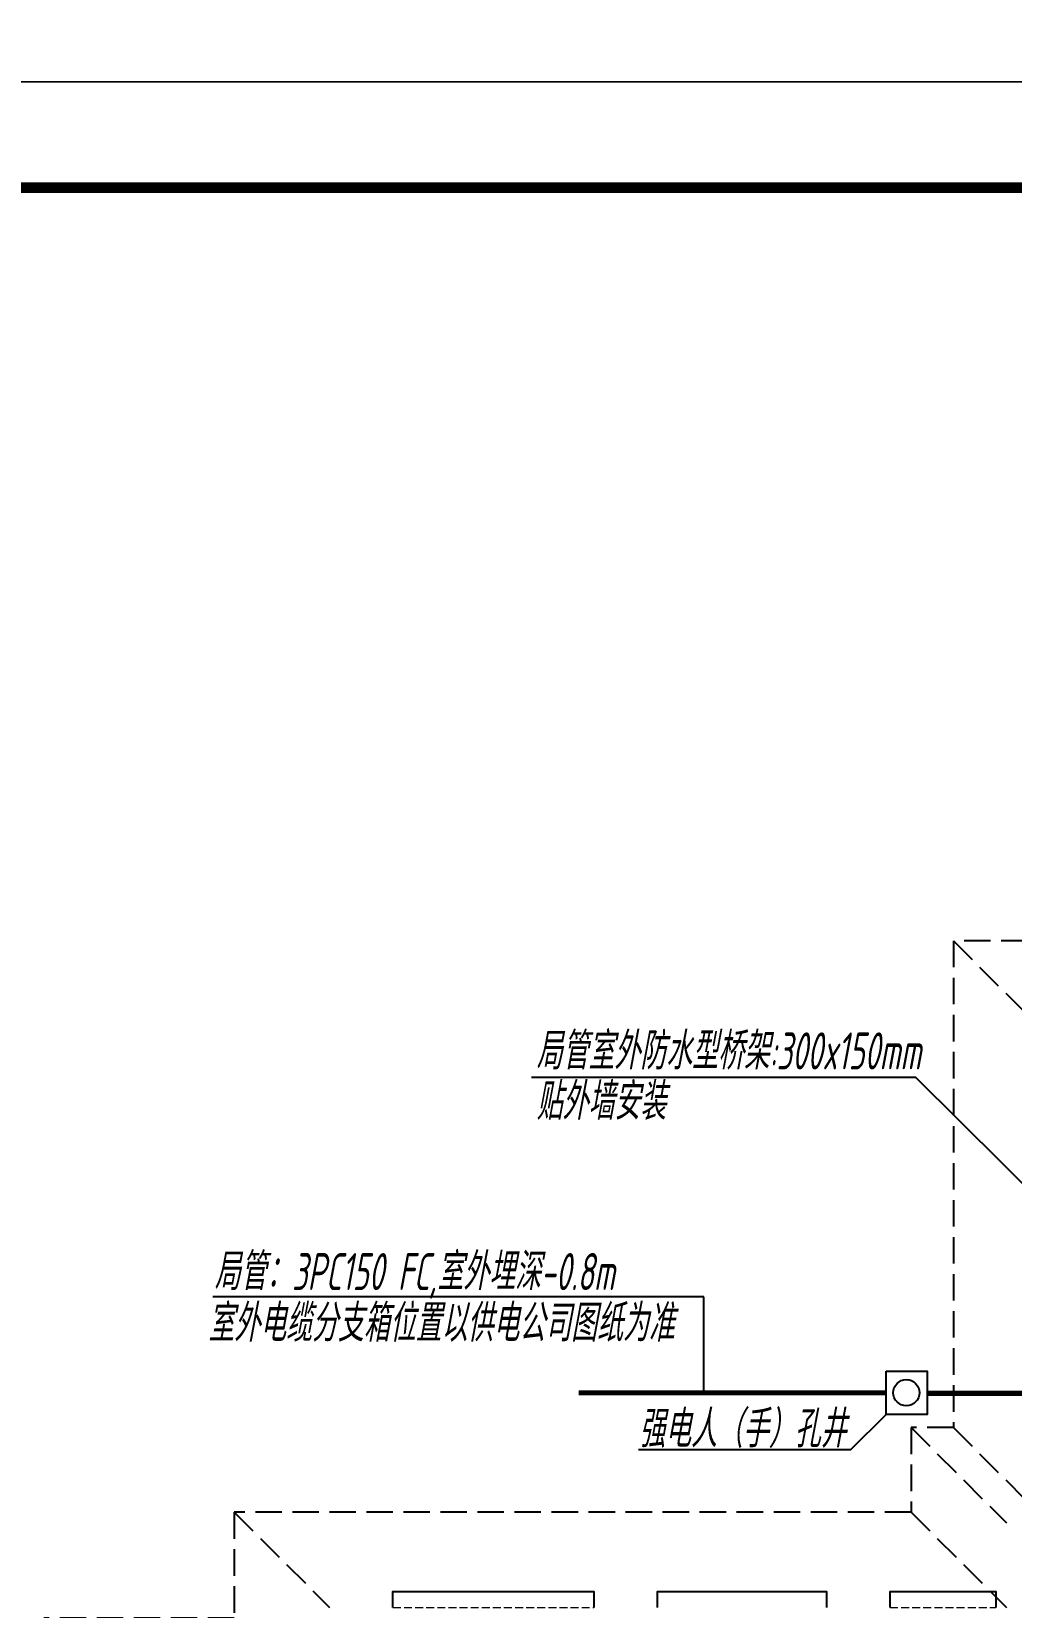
# Model space of a CAD drawing. Extents: x 2803505 to 5851001, y -1372902 to 24339.
# Drawn here: x 3643596 to 3652862, y -881872 to -866979 of the extents above; entities that cross this region are included whole.
import ezdxf

# ---------------------------------------------------------------- set-up
doc = ezdxf.new("R2010")
doc.units = 0
doc.header["$LTSCALE"] = 1000
doc.header["$MEASUREMENT"] = 0
doc.linetypes.add('DASH', pattern=[0.35, 0.25, -0.1])
doc.layers.get('0').update_dxf_attribs({"linetype": 'CONTINUOUS'})
for name, color, linetype in [('!!DIM-动力', 7, 'CONTINUOUS'), ('!!电气', 1, 'CONTINUOUS'), ('DIM-照明', 7, 'CONTINUOUS'), ('WIRE-动力', 7, 'CONTINUOUS'), ('卫生间', 6, 'CONTINUOUS'), ('看线', 185, 'CONTINUOUS')]:
    doc.layers.add(name, color=color, linetype=linetype)
doc.layers.add('图框', color=147, linetype='CONTINUOUS', lineweight=20)
doc.layers.add('平面-看线', color=252, linetype='CONTINUOUS', lineweight=15)
doc.styles.add('HZTXT', font='gbeitc.shx', dxfattribs={"width": 0.8, "height": 400, "bigfont": 'hztxt.shx'})

# ---------------------------------------------------------------- blocks, each defined once
blk = doc.blocks.new('A$C148B7D8E')
at = {"layer": '卫生间', "color": 252, "linetype": 'DASH'}
for p, q in [((7700, 15400), (8600, 14500)), ((7300, 10800), (8200, 9900)), ((7700, 10800), (8600, 9900)), ((900, 10000), (1800, 9100)), ((7300, 10000), (8200, 9100))]:
    blk.add_line(p, q, dxfattribs=at)
blk.add_lwpolyline([(16100, 14000), (16100, 15400), (7700, 15400), (7700, 10800), (7300, 10800), (7300, 10000), (900, 10000), (900, 9000), (-900, 9000), (-900, -900), (1750, -900), (1750, -2100), (23450, -2100), (23450, -900), (25100, -900)], dxfattribs=at)
blk = doc.blocks.new('A$C66B635E3')
at = {"layer": '平面-看线', "color": 252, "linetype": 'DASH', "ltscale": 0.3}
for points in [[(2300, 10200), (4200, 10200)], [(7000, 10200), (8000, 10200)]]:
    blk.add_lwpolyline(points, dxfattribs=at)
at = {"layer": '看线', "color": 252, "ltscale": 0.5}
for points in [[(2300, 10200), (2300, 10350), (4200, 10350), (4200, 10200)], [(4800, 10200), (4800, 10350), (6400, 10350), (6400, 10200)], [(7000, 10200), (7000, 10350), (8000, 10350), (8000, 10200)]]:
    blk.add_lwpolyline(points, dxfattribs=at)
at = {"color": 252}
blk.add_blockref('A$C148B7D8E', (-100, 1100), dxfattribs=at)
blk = doc.blocks.new('dfgdsgsdg')
at = {"layer": '!!DIM-动力'}
blk.add_lwpolyline([(1783913, 547079), (1784300, 547079), (1784300, 546668), (1783913, 546668)], close=True, dxfattribs=at)
blk.add_circle((1784105, 546875), 124, dxfattribs=at)

msp = doc.modelspace()

# ---------------------------------------------------------------- linework, layer by layer
at = {"layer": '!!电气'}
for p, q in [((3651956.8, -876864.5), (3648322.5, -876864.5)), ((3649954.6, -878936.6), (3645312, -878936.6)), ((3649954.6, -879843.6), (3649954.6, -878936.6))]:
    msp.add_line(p, q, dxfattribs=at)
at = {"layer": '!!电气', "color": 1}
msp.add_line((3654771.4, -879657.6), (3651956.8, -876864.5), dxfattribs=at)
at = {"layer": 'DIM-照明', "color": 7}
for q in [(3651676, -880049.3), (3649335, -880381.9)]:
    msp.add_line((3651339.2, -880381.9), q, dxfattribs=at)
at = {"layer": 'WIRE-动力', "color": 6, "linetype": 'Continuous', "const_width": 50}
for points in [[(3651676, -879843.6), (3648771.3, -879843.6)], [(3654673.6, -879849), (3652063.3, -879849)]]:
    msp.add_lwpolyline(points, dxfattribs=at)
at = {"layer": '图框'}
for points in [[(3630411.1, -808053.6), (3714511.1, -808053.6), (3714511.1, -867453.6), (3630411.1, -867453.6)], [(3630411.1, -867453.6), (3714511.1, -867453.6), (3714511.1, -926853.6), (3630411.1, -926853.6)]]:
    msp.add_lwpolyline(points, close=True, dxfattribs=at)
at = {"layer": '图框', "const_width": 100}
msp.add_lwpolyline([(3713511.1, -925853.6), (3713511.1, -868453.6), (3632911.1, -868453.6), (3632911.1, -925853.6)], close=True, dxfattribs=at)

# ---------------------------------------------------------------- block references
at = {"layer": '!!DIM-动力', "rotation": 0.001736889965600356}
msp.add_blockref('dfgdsgsdg', (1867780, -1426771.1), dxfattribs=at)
at = {"layer": '!!电气'}
msp.add_blockref('A$C66B635E3', (3644713.6, -892072), dxfattribs=at)

# ---------------------------------------------------------------- texts
at = {"layer": 'DIM-照明', "color": 7, "style": 'HZTXT', "width": 0.7}
for s, p in [('局管室外防水型桥架:300x150mm', (3648368, -876787.3)), ('贴外墙安装', (3648368, -877263.3)), ('局管：3PC150 FC,室外埋深-0.8m', (3645323.5, -878872.6, 1500)), ('室外电缆分支箱位置以供电公司图纸为准', (3645264.2, -879359.4, 1500)), ('强电人（手）孔井', (3649338.7, -880359.6))]:
    msp.add_text(s, height=350, dxfattribs=at).set_placement(p)

doc.saveas('drawing.dxf')
